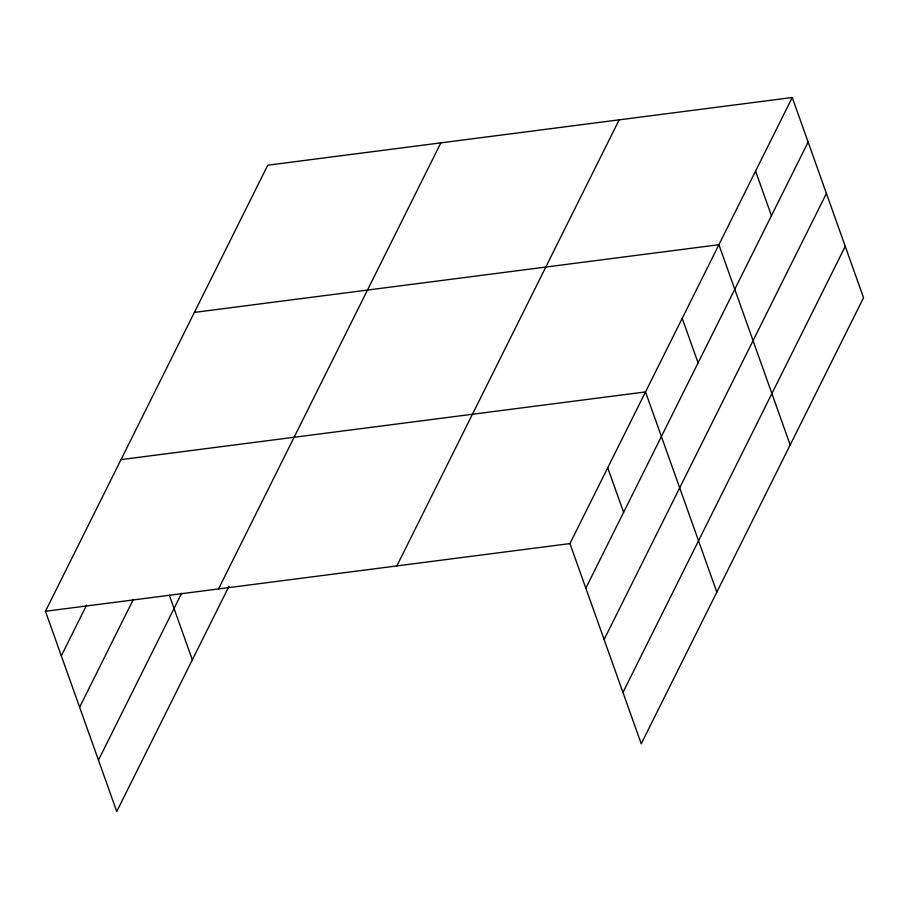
<?xml version="1.0" encoding="UTF-8"?>
<svg xmlns="http://www.w3.org/2000/svg" width="909" height="909" viewBox="0 0 909 909"><rect width="100%" height="100%" fill="white"/><g stroke="black" fill="none" stroke-linecap="round" stroke-linejoin="round"><path stroke-width="1.36" d="M229.011 586.225L116.75 811.498L45.45 611.268L267.757 165.199L792.25 97.502L863.55 297.732L641.243 743.801L569.943 543.582L792.25 97.502M61.323 655.844L86.514 605.292M79.617 707.213L133.157 599.781M98.456 760.129L181.63 593.236M218.535 588.93L440.842 142.861M396.858 565.921L619.165 119.84M585.816 588.157L808.124 142.077M604.11 639.516L826.417 193.447M622.949 692.442L845.256 246.362M194.401 312.401L718.894 244.714L790.182 444.933M121.033 459.602L645.526 391.915L716.826 592.134M45.45 611.268L569.943 543.582M755.572 171.108L771.446 215.683M682.204 318.309L698.078 362.884M607.735 467.749L623.608 512.324M169.335 595.236L192.333 659.832"/></g></svg>
